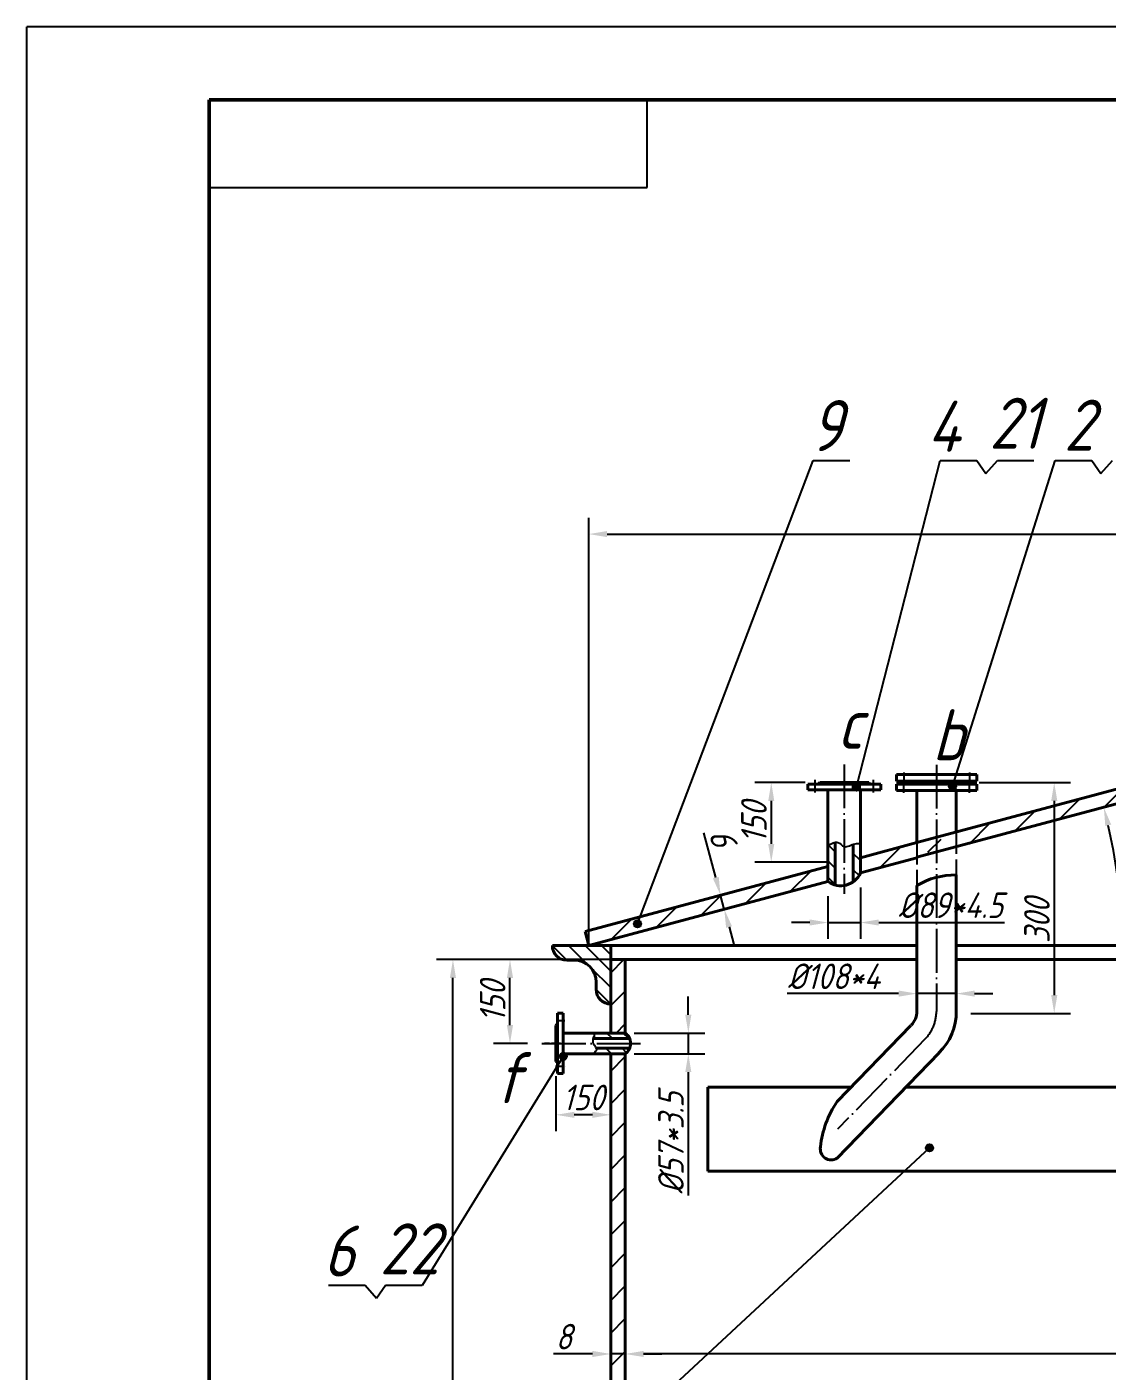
# Model space of a CAD drawing. Header units: millimetres. Extents: x -24031 to -12150, y -76529 to -59709.
# Drawn here: x -24031 to -21070, y -63395 to -59709 of the extents above; entities that cross this region are included whole.
import ezdxf

# ---------------------------------------------------------------- set-up
doc = ezdxf.new("R2010")
doc.units = ezdxf.units.MM
doc.linetypes.add('ACAD_ISO02W100', pattern=[15, 12, -3])
doc.linetypes.add('ACAD_ISO04W100', pattern=[30, 24, -3, 0, -3])
for name, color, linetype in [('标注', 254, 'Continuous'), ('点划线', 1, 'ACAD_ISO04W100'), ('细实线', 253, 'Continuous'), ('虚线', 2, 'ACAD_ISO02W100')]:
    doc.layers.add(name, color=color, linetype=linetype)
doc.layers.add('粗实线', color=4, linetype='Continuous', lineweight=40)
doc.styles.add('GB', font='gbeitc.shx', dxfattribs={"bigfont": 'gbcbig.shx'})
doc.dimstyles.new('GB$0', dxfattribs={"dimscale": 20, "dimtxt": 3.5, "dimasz": 2.5, "dimexe": 2.25, "dimexo": 2, "dimtad": 1, "dimdec": 0, "dimtxsty": 'GB', "dimcen": 2.5, "dimadec": 0, "dimazin": 0, "dimtfac": 1, "dimtdec": 0, "dimtmove": 0, "dimatfit": 3, "dimfxl": 0, "dimarcsym": 0})
doc.dimstyles.new('GB$2', dxfattribs={"dimscale": 20, "dimtxt": 3.5, "dimasz": 2.5, "dimexe": 2.25, "dimexo": 2, "dimtad": 1, "dimdec": 0, "dimtxsty": 'GB', "dimcen": 2.5, "dimadec": 0, "dimazin": 0, "dimtfac": 1, "dimtdec": 0, "dimtmove": 0, "dimatfit": 3, "dimfxl": 0, "dimarcsym": 0})

# ---------------------------------------------------------------- blocks, each defined once
blk = doc.blocks.new('*D1')
at = {"color": 0, "lineweight": -2}
blk.add_arc((-22490.4, -62227.9), 1461.3, 1.9605, 13.0395, dxfattribs=at)
at = {"color": 0}
for points in [[(-21074.8, -61900.2), (-21058.6, -61896.1), (-21078.8, -61849.6)], [(-21021.6, -62177.7), (-21038.2, -62178), (-21029, -62227.9)]]:
    blk.add_solid(points, dxfattribs=at)
at = {"layer": 'Defpoints', "color": 0}
for p in [(-19918.9, -61538.8), (-21051.2, -61974.1), (-21774.4, -62036), (-22430.4, -62227.9), (-17350.4, -62227.9)]:
    blk.add_point(p, dxfattribs=at)
at = {"color": 0, "insert": (-20991.3, -62040.6), "char_height": 70, "attachment_point": 5, "rotation": 277.121, "style": 'GB'}
blk.add_mtext('15°', dxfattribs=at)
blk = doc.blocks.new('*D2')
at = {"color": 0, "lineweight": -2}
for p, q in [((-22142.4, -62041.4), (-22175.4, -61918.3)), ((-22059.3, -62070.9), (-22172.9, -62101.4)), ((-22119.1, -62128.4), (-22129.4, -62089.7)), ((-22048.9, -62109.6), (-22162.5, -62140)), ((-22106.1, -62176.7), (-22093.2, -62225))]:
    blk.add_line(p, q, dxfattribs=at)
at = {"color": 0}
for points in [[(-22134.3, -62039.3), (-22150.4, -62043.6), (-22129.4, -62089.7)], [(-22098.1, -62174.5), (-22114.2, -62178.8), (-22119.1, -62128.4)]]:
    blk.add_solid(points, dxfattribs=at)
at = {"layer": 'Defpoints', "color": 0}
for p in [(-22020.6, -62060.6), (-22010.3, -62099.2), (-22119.1, -62128.4)]:
    blk.add_point(p, dxfattribs=at)
at = {"color": 0, "insert": (-22122.5, -61932.1), "char_height": 70, "attachment_point": 5, "rotation": 285, "style": 'GB'}
blk.add_mtext('6', dxfattribs=at)
blk = doc.blocks.new('*D3')
at = {"color": 0, "lineweight": -2}
for p, q in [((-22390.4, -63307.6), (-22390.4, -63302.6)), ((-17390.4, -63307.6), (-17390.4, -63302.6)), ((-17440.4, -63347.6), (-22340.4, -63347.6))]:
    blk.add_line(p, q, dxfattribs=at)
at = {"color": 0}
for points in [[(-22340.4, -63339.2), (-22340.4, -63355.9), (-22390.4, -63347.6)], [(-17440.4, -63339.2), (-17440.4, -63355.9), (-17390.4, -63347.6)]]:
    blk.add_solid(points, dxfattribs=at)
at = {"layer": 'Defpoints', "color": 0}
for p in [(-22390.4, -63347.6), (-22390.4, -63347.6), (-17390.4, -63347.6)]:
    blk.add_point(p, dxfattribs=at)
at = {"color": 0, "insert": (-19890.4, -63300.1), "char_height": 70, "attachment_point": 5, "style": 'GB'}
blk.add_mtext('%%C5000', dxfattribs=at)
blk = doc.blocks.new('*D5')
at = {"color": 0, "lineweight": -2}
for p, q in [((-22430.4, -62266.4), (-22907.8, -62266.4)), ((-22862.8, -66716.4), (-22862.8, -62316.4)), ((-22570.4, -66766.4), (-22907.8, -66766.4))]:
    blk.add_line(p, q, dxfattribs=at)
at = {"color": 0}
for points in [[(-22871.1, -62316.4), (-22854.5, -62316.4), (-22862.8, -62266.4)], [(-22871.1, -66716.4), (-22854.5, -66716.4), (-22862.8, -66766.4)]]:
    blk.add_solid(points, dxfattribs=at)
at = {"layer": 'Defpoints', "color": 0}
for p in [(-22862.8, -62266.4), (-22390.4, -62266.4), (-22530.4, -66766.4)]:
    blk.add_point(p, dxfattribs=at)
at = {"color": 0, "insert": (-22910.3, -64516.4), "char_height": 70, "attachment_point": 5, "rotation": 90, "style": 'GB'}
blk.add_mtext('4500', dxfattribs=at)
blk = doc.blocks.new('*D7')
at = {"color": 0, "lineweight": -2}
for p, q in [((-22430.4, -62266.4), (-22751.5, -62266.4)), ((-22706.5, -62446), (-22706.5, -62316.4)), ((-22658.8, -62496), (-22751.5, -62496))]:
    blk.add_line(p, q, dxfattribs=at)
at = {"color": 0}
for points in [[(-22714.9, -62316.4), (-22698.2, -62316.4), (-22706.5, -62266.4)], [(-22714.9, -62446), (-22698.2, -62446), (-22706.5, -62496)]]:
    blk.add_solid(points, dxfattribs=at)
at = {"layer": 'Defpoints', "color": 0}
for p in [(-22706.5, -62266.4), (-22390.4, -62266.4), (-22618.8, -62496)]:
    blk.add_point(p, dxfattribs=at)
at = {"color": 0, "insert": (-22754, -62381.2), "char_height": 70, "attachment_point": 5, "rotation": 90, "style": 'GB'}
blk.add_mtext('150', dxfattribs=at)
blk = doc.blocks.new('*D8')
at = {"color": 0, "lineweight": -2}
for p, q in [((-22580.4, -62585.5), (-22580.4, -62736.8)), ((-22480.4, -62691.8), (-22530.4, -62691.8)), ((-22430.4, -62675.9), (-22430.4, -62736.8))]:
    blk.add_line(p, q, dxfattribs=at)
at = {"color": 0}
for points in [[(-22530.4, -62683.5), (-22530.4, -62700.2), (-22580.4, -62691.8)], [(-22480.4, -62683.5), (-22480.4, -62700.2), (-22430.4, -62691.8)]]:
    blk.add_solid(points, dxfattribs=at)
at = {"layer": 'Defpoints', "color": 0}
for p in [(-22580.4, -62545.5), (-22430.4, -62635.9), (-22580.4, -62691.8)]:
    blk.add_point(p, dxfattribs=at)
at = {"color": 0, "insert": (-22505.4, -62644.3), "char_height": 70, "attachment_point": 5, "style": 'GB'}
blk.add_mtext('150', dxfattribs=at)
blk = doc.blocks.new('*D12')
at = {"color": 0, "lineweight": -2}
for p, q in [((-22217.7, -62417.5), (-22217.7, -62367.5)), ((-22366.3, -62467.5), (-22172.7, -62467.5)), ((-22217.7, -62467.5), (-22217.7, -62524.5)), ((-22366.3, -62524.5), (-22172.7, -62524.5)), ((-22217.7, -62574.5), (-22217.7, -62913.4))]:
    blk.add_line(p, q, dxfattribs=at)
at = {"color": 0}
for points in [[(-22226.1, -62417.5), (-22209.4, -62417.5), (-22217.7, -62467.5)], [(-22226.1, -62574.5), (-22209.4, -62574.5), (-22217.7, -62524.5)]]:
    blk.add_solid(points, dxfattribs=at)
at = {"layer": 'Defpoints', "color": 0}
for p in [(-22406.3, -62467.5), (-22406.3, -62524.5), (-22217.7, -62524.5)]:
    blk.add_point(p, dxfattribs=at)
at = {"color": 0, "insert": (-22265.2, -62768.9), "char_height": 70, "attachment_point": 5, "rotation": 90, "style": 'GB'}
blk.add_mtext('%%C57*3.5', dxfattribs=at)
blk = doc.blocks.new('*D13')
at = {"color": 0, "lineweight": -2}
for p, q in [((-21897.4, -61781), (-22035.4, -61781)), ((-21990.4, -61831), (-21990.4, -61949)), ((-21830.4, -61999), (-22035.4, -61999))]:
    blk.add_line(p, q, dxfattribs=at)
at = {"color": 0}
for points in [[(-21998.7, -61831), (-21982.1, -61831), (-21990.4, -61781)], [(-21998.7, -61949), (-21982.1, -61949), (-21990.4, -61999)]]:
    blk.add_solid(points, dxfattribs=at)
at = {"layer": 'Defpoints', "color": 0}
for p in [(-21857.4, -61781), (-21990.4, -61999), (-21790.4, -61999)]:
    blk.add_point(p, dxfattribs=at)
at = {"color": 0, "insert": (-22037.9, -61890), "char_height": 70, "attachment_point": 5, "rotation": 90, "style": 'GB'}
blk.add_mtext('150', dxfattribs=at)
blk = doc.blocks.new('*D14')
at = {"color": 0, "lineweight": -2}
for p, q in [((-21591.2, -62319.5), (-21591.2, -62314.5)), ((-21483.2, -62319.5), (-21483.2, -62314.5)), ((-21641.2, -62359.5), (-21946.6, -62359.5)), ((-21483.2, -62359.5), (-21591.2, -62359.5)), ((-21433.2, -62359.5), (-21383.2, -62359.5))]:
    blk.add_line(p, q, dxfattribs=at)
at = {"color": 0}
for points in [[(-21641.2, -62351.1), (-21641.2, -62367.8), (-21591.2, -62359.5)], [(-21433.2, -62351.1), (-21433.2, -62367.8), (-21483.2, -62359.5)]]:
    blk.add_solid(points, dxfattribs=at)
at = {"layer": 'Defpoints', "color": 0}
for p in [(-21591.2, -62359.5), (-21483.2, -62359.5), (-21483.2, -62359.5)]:
    blk.add_point(p, dxfattribs=at)
at = {"color": 0, "insert": (-21818.9, -62312), "char_height": 70, "attachment_point": 5, "style": 'GB'}
blk.add_mtext('%%C108*4', dxfattribs=at)
blk = doc.blocks.new('*D29')
at = {"color": 0, "lineweight": -2}
for p, q in [((-21745.9, -62068.4), (-21745.9, -62209.6)), ((-21834.9, -62092.2), (-21834.9, -62209.6)), ((-21884.9, -62164.6), (-21934.9, -62164.6)), ((-21834.9, -62164.6), (-21745.9, -62164.6)), ((-21695.9, -62164.6), (-21351.1, -62164.6))]:
    blk.add_line(p, q, dxfattribs=at)
at = {"color": 0}
for points in [[(-21884.9, -62156.2), (-21884.9, -62172.9), (-21834.9, -62164.6)], [(-21695.9, -62156.2), (-21695.9, -62172.9), (-21745.9, -62164.6)]]:
    blk.add_solid(points, dxfattribs=at)
at = {"layer": 'Defpoints', "color": 0}
for p in [(-21745.9, -62028.4), (-21834.9, -62052.2), (-21745.9, -62164.6)]:
    blk.add_point(p, dxfattribs=at)
at = {"color": 0, "insert": (-21498.5, -62117.1), "char_height": 70, "attachment_point": 5, "style": 'GB'}
blk.add_mtext('%%C89*4.5', dxfattribs=at)
blk = doc.blocks.new('*D44')
at = {"color": 0, "lineweight": -2}
for p, q in [((-22430.4, -63307.6), (-22430.4, -63302.6)), ((-22390.4, -63307.6), (-22390.4, -63302.6)), ((-22480.4, -63347.6), (-22587.5, -63347.6)), ((-22390.4, -63347.6), (-22430.4, -63347.6)), ((-22340.4, -63347.6), (-22290.4, -63347.6))]:
    blk.add_line(p, q, dxfattribs=at)
at = {"color": 0}
for points in [[(-22480.4, -63339.2), (-22480.4, -63355.9), (-22430.4, -63347.6)], [(-22340.4, -63339.2), (-22340.4, -63355.9), (-22390.4, -63347.6)]]:
    blk.add_solid(points, dxfattribs=at)
at = {"layer": 'Defpoints', "color": 0}
for p in [(-22430.4, -63347.6), (-22430.4, -63347.6), (-22390.4, -63347.6)]:
    blk.add_point(p, dxfattribs=at)
at = {"color": 0, "insert": (-22558.9, -63300.1), "char_height": 70, "attachment_point": 5, "style": 'GB'}
blk.add_mtext('8', dxfattribs=at)
blk = doc.blocks.new('*D113')
at = {"color": 0, "lineweight": -2}
for p, q in [((-21420.2, -61781), (-21169.8, -61781)), ((-21214.8, -61831), (-21214.8, -62363.6)), ((-21443.3, -62413.6), (-21169.8, -62413.6))]:
    blk.add_line(p, q, dxfattribs=at)
at = {"color": 0}
for points in [[(-21223.1, -61831), (-21206.4, -61831), (-21214.8, -61781)], [(-21223.1, -62363.6), (-21206.4, -62363.6), (-21214.8, -62413.6)]]:
    blk.add_solid(points, dxfattribs=at)
at = {"layer": 'Defpoints', "color": 0}
for p in [(-21460.2, -61781), (-21483.3, -62413.6), (-21214.8, -62413.6)]:
    blk.add_point(p, dxfattribs=at)
at = {"color": 0, "insert": (-21262.3, -62159.2), "char_height": 70, "attachment_point": 5, "rotation": 90, "style": 'GB'}
blk.add_mtext('300', dxfattribs=at)

msp = doc.modelspace()

# ---------------------------------------------------------------- hatches: boundary and pattern name
h = msp.add_hatch()
h.set_pattern_fill('ANSI31', color=256, scale=20, style=0)
h.paths.add_polyline_path([(-17473.3, -62137.4, 0.057897), (-17494, -62173.3), (-17290.4, -62227.9), (-17280, -62189.2)])
h.paths.add_polyline_path([(-18244.3, -61972.2), (-18244.3, -61930.8), (-18934.1, -61746), (-18934.1, -61787.4)])
h.paths.add_polyline_path([(-18244.3, -61930.8), (-18244.3, -61972.2), (-17494, -62173.3, -0.057897), (-17473.3, -62137.4)])
h.paths.add_polyline_path([(-22349.8, -62148.8), (-22353.7, -62159, -0.311637), (-22347.2, -62168.3, -1), (-22367.2, -62168.3, -0.524812), (-22353.7, -62159), (-22349.8, -62148.8), (-22490.4, -62186.4), (-22490.4, -62227.9), (-21834.9, -62052.2), (-21834.9, -62010.8)])
h.paths.add_polyline_path([(-21388.6, -61918.7), (-21388.6, -61793.3), (-21283.6, -61793.3), (-21283.6, -61918.7)], flags=24)
edge = h.paths.add_edge_path()
edge.add_arc((-21486.8, -62160.7), 202.7, 88.9942, 121.0058)
edge.add_line((-21591.2, -61986.9), (-21745.9, -62028.4))
edge.add_line((-21745.9, -62028.4), (-21745.9, -61987))
edge.add_line((-21745.9, -61987), (-21591.2, -61945.5))
edge.add_arc((-21584.2, -61755.8), 189.9, 267.8765, 302.1235)
edge.add_line((-21483.2, -61916.6), (-20846.8, -61746.1))
edge.add_line((-20846.8, -61746.1), (-20846.8, -61787.5))
edge.add_line((-20846.8, -61787.5), (-21483.2, -61958))
h.paths.add_polyline_path([(-19845.9, -61501.7), (-19845.9, -61543.1), (-18934.1, -61787.4), (-18934.1, -61746)])
h.paths.add_polyline_path([(-19934.9, -61543.1), (-19934.9, -61501.7), (-20846.8, -61746.1), (-20846.8, -61787.5)])
h = msp.add_hatch()
h.set_pattern_fill('ANSI31', color=256, scale=10, angle=90, style=0)
edge = h.paths.add_edge_path()
edge.add_arc((-22410.9, -62496), 35.1, 22.6295, 54.3205)
edge.add_line((-22390.4, -62467.5), (-22473.1, -62467.5))
edge.add_spline(control_points=[(-22473.1, -62467.5), (-22475, -62472), (-22477.1, -62476.9), (-22478.5, -62482), (-22478.6, -62482.5)], knot_values=[0, 0, 0, 0, 14.668808, 15.952617, 15.952617, 15.952617, 15.952617], degree=3, periodic=0)
edge.add_line((-22478.6, -62482.5), (-22378.5, -62482.5))
edge = h.paths.add_edge_path()
edge.add_spline(control_points=[(-22469.8, -62509.5), (-22469, -62511.4), (-22468.6, -62515.3), (-22475.2, -62519.4), (-22474.7, -62523.3), (-22474.6, -62524.5)], knot_values=[43.540958, 43.540958, 43.540958, 43.540958, 50.116487, 57.842226, 61.342226, 61.342226, 61.342226, 61.342226], degree=3, periodic=0)
edge.add_line((-22474.6, -62524.5), (-22390.4, -62524.5))
edge.add_arc((-22410.9, -62496), 35.1, 305.6795, 337.3705)
edge.add_line((-22378.5, -62509.5), (-22469.8, -62509.5))
edge = h.paths.add_edge_path()
edge.add_spline(control_points=[(-21814.9, -61944.3), (-21821.3, -61945.3), (-21828.1, -61949.9), (-21834.9, -61954.5)], knot_values=[0, 0, 0, 0, 20.811091, 20.811091, 20.811091, 20.811091], degree=3, periodic=0)
edge.add_line((-21834.9, -61954.5), (-21834.9, -62052.2))
edge.add_arc((-21799.8, -62005.3), 58.6, 233.1941, 255.0534)
edge.add_line((-21814.9, -62061.9), (-21814.9, -61944.3))
edge = h.paths.add_edge_path()
edge.add_arc((-21799.8, -62005.3), 58.6, 305.3092, 336.8059)
edge.add_line((-21745.9, -62028.4), (-21745.9, -61948.6))
edge.add_spline(control_points=[(-21745.9, -61948.6), (-21750.8, -61948.1), (-21757.5, -61947.5), (-21764.2, -61949.5), (-21765.9, -61950.1)], knot_values=[74.921412, 74.921412, 74.921412, 74.921412, 89.800309, 94.88325, 94.88325, 94.88325, 94.88325], degree=3, periodic=0)
edge.add_line((-21765.9, -61950.1), (-21765.9, -62053.1))
h = msp.add_hatch()
h.set_pattern_fill('ANSI31', color=256, scale=10, angle=90, style=0)
h.paths.add_polyline_path([(-22590.4, -62227.9, 0.414214), (-22550.4, -62267.9), (-22530.4, -62267.9, -0.414201), (-22470.4, -62327.9), (-22470.4, -62347.9, 0.414187), (-22430.4, -62387.9), (-22430.4, -62347.9), (-22430.4, -62347.9), (-22430.4, -62227.9)])
h.paths.add_polyline_path([(-17250.4, -62267.9), (-17230.4, -62267.9, 0.414214), (-17190.4, -62227.9), (-17350.4, -62227.9), (-17350.4, -62347.9), (-17350.4, -62347.9), (-17350.4, -62387.9, 0.414187), (-17310.4, -62347.9), (-17310.4, -62339.5), (-17317.8, -62334.6, -0.743774), (-17336.2, -62329.1, -1), (-17316.2, -62329.1, -0.146938), (-17317.8, -62334.6), (-17310.4, -62339.5), (-17310.4, -62327.9, -0.414201)])
h = msp.add_hatch()
h.set_pattern_fill('ANSI31', color=256, scale=20, style=0)
h.paths.add_polyline_path([(-22430.4, -66657.9), (-22390.4, -66657.9), (-22390.4, -62524.5), (-22430.4, -62524.5)])
h.paths.add_polyline_path([(-22390.4, -66714.9), (-22430.4, -66714.9), (-22430.4, -66766.4), (-22390.4, -66766.4)])
h.paths.add_polyline_path([(-22390.4, -66702.4), (-22430.4, -66702.4), (-22430.4, -66766.4), (-22390.4, -66766.4)])
h.paths.add_polyline_path([(-22390.4, -66702.4), (-22430.4, -66702.4), (-22430.4, -66766.4), (-22390.4, -66766.4)])
h.paths.add_polyline_path([(-22390.4, -66702.4), (-22430.4, -66702.4), (-22430.4, -66766.4), (-22390.4, -66766.4)])
at = {"layer": '细实线'}
for points in [[(-21747.2, -61793.3, -1), (-21767.2, -61793.3, -1)], [(-21483.4, -61791.7, -1), (-21503.4, -61791.7, -1)], [(-22347.2, -62168.3, -1), (-22367.2, -62168.3, -1)], [(-22570.3, -62528.9, -1), (-22550.3, -62528.9, -1)], [(-21566.7, -62782.6, -1), (-21546.7, -62782.6, -1)]]:
    msp.add_hatch(color=256, dxfattribs=at).paths.add_polyline_path(points)

# ---------------------------------------------------------------- linework, layer by layer
at = {"lineweight": -3}
for p, q in [((-24030.6, -76528.8), (-24030.6, -59708.8)), ((-12150.6, -59708.8), (-24030.6, -59708.8)), ((-22330.6, -60148.8), (-22330.6, -59908.8)), ((-23530.6, -60148.8), (-22330.6, -60148.8))]:
    msp.add_line(p, q, dxfattribs=at)
at = {"lineweight": 50}
for p in [(-23530.6, -76328.8), (-12350.6, -59908.8)]:
    msp.add_line(p, (-23530.6, -59908.8), dxfattribs=at)
for p, q in [((-21427.1, -60897.6), (-21402.2, -60933.3)), ((-21402.2, -60933.3), (-21370.7, -60897.6)), ((-21111.9, -60897.6), (-21087, -60933.3)), ((-21087, -60933.3), (-21055.5, -60897.6)), ((-22490.4, -62227.9), (-22490.4, -61054.5)), ((-22440.4, -61099.5), (-19722.2, -61099.5)), ((-22430.4, -62302.7), (-22394.1, -62266.4)), ((-22430.4, -62392.5), (-22390.4, -62352.5)), ((-22415.5, -62467.5), (-22390.4, -62442.3)), ((-23072.4, -63195.4), (-23103.8, -63159.8)), ((-23047.5, -63159.8), (-23072.4, -63195.4))]:
    msp.add_line(p, q)
msp.add_solid([(-22440.4, -61091.2), (-22440.4, -61107.9), (-22490.4, -61099.5)])
at = {"layer": '点划线', "ltscale": 5}
for p, q in [((-21790.4, -61731.2), (-21790.4, -62085.5)), ((-21537.2, -61731.8), (-21537.8, -62408.3)), ((-21870.4, -61808.5), (-21870.4, -61773.2)), ((-21710.4, -61808.5), (-21710.4, -61773.2)), ((-21627.2, -61753.1), (-21627.2, -61783.3)), ((-21447.2, -61753.1), (-21447.2, -61783.3)), ((-21627.2, -61809), (-21627.2, -61778.8)), ((-21447.2, -61809), (-21447.2, -61778.8)), ((-22618.8, -62496), (-22336.5, -62496)), ((-21569.4, -62484.7), (-21808.4, -62731.4))]:
    msp.add_line(p, q, dxfattribs=at)
at = {"layer": '点划线'}
for p, q in [((-22580, -62433.5), (-22555.2, -62433.5)), ((-22568.4, -62496), (-22611.5, -62496)), ((-22592.4, -62496), (-22549.3, -62496)), ((-22581.9, -62558.5), (-22554.6, -62558.5))]:
    msp.add_line(p, q, dxfattribs=at)
at = {"layer": '点划线', "ltscale": 5}
msp.add_arc((-21645.8, -62408.3), 108, 315, 0, dxfattribs=at)
at = {"layer": '粗实线'}
for p, q in [((-21591.2, -61945.5), (-19934.9, -61501.7)), ((-21591.2, -61985.5), (-19934.9, -61543.1)), ((-21427.2, -61759), (-21647.2, -61759)), ((-21647.2, -61759), (-21647.2, -61777)), ((-21427.2, -61759), (-21427.2, -61777)), ((-21890.4, -61785), (-21861.4, -61785)), ((-21890.4, -61801), (-21890.4, -61785)), ((-21890.4, -61801), (-21690.4, -61801)), ((-21861.4, -61785), (-21857.4, -61781)), ((-21861.4, -61785), (-21719.4, -61785)), ((-21857.4, -61781), (-21723.4, -61781)), ((-21834.9, -61801), (-21834.9, -62052.2)), ((-21834.9, -61801), (-21745.9, -61801)), ((-21745.9, -61801), (-21745.9, -62028.4)), ((-21719.4, -61785), (-21723.4, -61781)), ((-21719.4, -61785), (-21690.4, -61785)), ((-21690.4, -61801), (-21690.4, -61785)), ((-21618.2, -61777), (-21647.2, -61777)), ((-21618.2, -61785), (-21647.2, -61785)), ((-21647.2, -61803), (-21647.2, -61785)), ((-21427.2, -61803), (-21647.2, -61803)), ((-21614.2, -61781), (-21618.2, -61777)), ((-21456.2, -61777), (-21618.2, -61777)), ((-21614.2, -61781), (-21618.2, -61785)), ((-21456.2, -61785), (-21618.2, -61785)), ((-21460.2, -61781), (-21614.2, -61781)), ((-21460.2, -61781), (-21614.2, -61781)), ((-21483.2, -61781), (-21591.2, -61781)), ((-21483.2, -61781), (-21591.2, -61781)), ((-21591.2, -61945.5), (-21591.2, -61803)), ((-21483.2, -61916.6), (-21483.2, -61803)), ((-21456.2, -61777), (-21460.2, -61781)), ((-21456.2, -61785), (-21460.2, -61781)), ((-21427.2, -61777), (-21456.2, -61777)), ((-21427.2, -61785), (-21456.2, -61785)), ((-21427.2, -61803), (-21427.2, -61785)), ((-21814.9, -61944.3), (-21814.9, -62061.9)), ((-21765.9, -61950.1), (-21765.9, -62053.1)), ((-21745.9, -61987), (-21591.2, -61945.5)), ((-21745.9, -62028.4), (-21591.2, -61986.9)), ((-22500.7, -62189.2), (-21834.9, -62010.8)), ((-22490.4, -62227.9), (-21834.9, -62052.2)), ((-21591.2, -62063.1), (-21591.2, -62407.7)), ((-21483.2, -62034.2), (-21483.2, -62407.7)), ((-22500.7, -62189.2), (-22490.4, -62227.9)), ((-22430.4, -62227.9), (-22590.4, -62227.9)), ((-22590.4, -62227.9), (-22590.4, -62227.9)), ((-22550.4, -62227.9), (-22560.4, -62227.9)), ((-22430.4, -62227.9), (-22550.4, -62227.9)), ((-22430.4, -62227.9), (-22550.4, -62227.9)), ((-22430.4, -62227.9), (-22430.4, -62347.9)), ((-22430.4, -62227.9), (-22430.4, -62387.9)), ((-22430.4, -62227.9), (-21591.2, -62227.9)), ((-21483.2, -62227.9), (-20884.8, -62227.9)), ((-22530.4, -62267.9), (-22550.4, -62267.9)), ((-22430.4, -62266.4), (-21591.2, -62266.4)), ((-22430.4, -62266.4), (-22430.4, -62467.5)), ((-22390.4, -62266.4), (-22390.4, -62467.5)), ((-21483.2, -62266.4), (-20884.8, -62266.4)), ((-22470.4, -62327.9), (-22470.4, -62347.9)), ((-22430.4, -62387.9), (-22430.4, -62387.9)), ((-22430.4, -62387.9), (-22430.4, -62387.9)), ((-22576.4, -62413.5), (-22576.4, -62442.5)), ((-22576.4, -62413.5), (-22560.4, -62413.5)), ((-22560.4, -62413.5), (-22560.4, -62578.5)), ((-22576.4, -62442.5), (-22580.4, -62446.5)), ((-22580.4, -62446.5), (-22580.4, -62545.5)), ((-22580.4, -62446.5), (-22580.4, -62545.5)), ((-22576.4, -62442.5), (-22576.4, -62549.5)), ((-22560.4, -62467.5), (-22390.4, -62467.5)), ((-22560.4, -62467.5), (-22560.4, -62524.5)), ((-21608.2, -62447.1), (-21809.9, -62655.3)), ((-22478.6, -62482.5), (-22378.5, -62482.5)), ((-22469.8, -62509.5), (-22378.5, -62509.5)), ((-22576.4, -62549.5), (-22580.4, -62545.5)), ((-22560.4, -62524.5), (-22390.4, -62524.5)), ((-22430.4, -62524.5), (-22430.4, -66431.4)), ((-22390.4, -62524.5), (-22390.4, -66431.4)), ((-21530.6, -62522.3), (-21809.9, -62810.6)), ((-22576.4, -62549.5), (-22576.4, -62578.5)), ((-22576.4, -62578.5), (-22560.4, -62578.5)), ((-22164, -62846.4), (-22164, -62616.4)), ((-22164, -62616.4), (-21772.2, -62616.4)), ((-21621.8, -62616.4), (-21010.2, -62616.4)), ((-22164, -62846.4), (-17612.8, -62846.4))]:
    msp.add_line(p, q, dxfattribs=at)
msp.add_lwpolyline([(-21761.4, -61781), (-21790.4, -61781)], dxfattribs=at)
for centre, radius, start, end in [((-21799.8, -62005.3), 58.6, 233.1941, 336.8059), ((-21486.8, -62236.9), 202.7, 88.9942, 121.0058), ((-22550.4, -62227.9), 40, 180, 270), ((-22530.4, -62327.9), 60, 0.0026, 90), ((-22430.4, -62347.9), 40, 180.0026, 270.0026), ((-21645.2, -62407.7), 54, 315, 0), ((-21645.2, -62407.7), 162, 315, 0), ((-22410.9, -62496), 35.1, 305.6795, 54.3205), ((-21587.3, -62807.4), 269.5, 145.6508, 174.1767), ((-21826.3, -62785.8), 29.7, 168.8701, 303.5467)]:
    msp.add_arc(centre, radius, start, end, dxfattribs=at)
at = {"layer": '细实线'}
for p, q in [((-22357.2, -62168.3), (-21875.4, -60897.6)), ((-21875.4, -60897.6), (-21775.4, -60897.6)), ((-21757.2, -61793.3), (-21527.1, -60897.6)), ((-21527.1, -60897.6), (-21427.1, -60897.6)), ((-21493.4, -61791.7), (-21211.9, -60897.6)), ((-21370.7, -60897.6), (-21270.7, -60897.6)), ((-21211.9, -60897.6), (-21111.9, -60897.6)), ((-22560.4, -62531.7), (-22947.5, -63159.8)), ((-21556.7, -62782.6), (-23075.5, -64193.5)), ((-23103.8, -63159.8), (-23203.8, -63159.8)), ((-22947.5, -63159.8), (-23047.5, -63159.8))]:
    msp.add_line(p, q, dxfattribs=at)
for centre in [(-21757.2, -61793.3), (-21493.4, -61791.7), (-22357.2, -62168.3), (-22560.4, -62531.7), (-21556.7, -62782.6)]:
    msp.add_circle(centre, 10, dxfattribs=at)
for points in [[(-21834.9, -61954.5), (-21807.8, -61944.9), (-21790.4, -61956.1), (-21760.8, -61948.6), (-21745.9, -61948.6)], [(-22473.1, -62467.5), (-22478.2, -62481.2), (-22478.2, -62496), (-22469.8, -62514.9), (-22474.6, -62521), (-22474.6, -62524.5)]]:
    msp.add_spline(points, degree=3, dxfattribs=at)
at = {"layer": '虚线', "ltscale": 5}
for p, q in [((-21483.2, -61916.6), (-21483.2, -62034.2)), ((-21591.2, -61945.5), (-21591.2, -62063.1))]:
    msp.add_line(p, q, dxfattribs=at)

# ---------------------------------------------------------------- texts
at = {"layer": '标注', "char_height": 140, "style": 'GB'}
for s, insert, width, attachment_point in [('9', (-21796.3, -60732), 192.001, 3), ('4', (-21473.5, -60733.8), 192.001, 3), ('21', (-21251.8, -60725.6), 192.001, 3), ('2', (-21107, -60730.9), 192.001, 3), ('c', (-21810.4, -61618.3), 1454.525, 4), ('b', (-21549.3, -61649.9), 1454.525, 4), ('f', (-22748.6, -62590.2), 1454.525, 4), ('22', (-23063.6, -63129.4), 192.001, 7), ('6', (-23218.7, -62995.2), 192.001, 1)]:
    msp.add_mtext(s, dxfattribs=dict(at, insert=insert, width=width, attachment_point=attachment_point))

# ---------------------------------------------------------------- dimensions: what is measured, and where the dimension line sits
dim = msp.add_angular_dim_2l(base=(-21051.2, -61974.1), line1=((-22430.4, -62227.9), (-17350.4, -62227.9)), line2=((-21774.4, -62036), (-19918.9, -61538.8)), dimstyle='GB$2')
dim.commit()
dim.dimension.update_dxf_attribs({"geometry": '*D1', "text_midpoint": (-21040.3, -62046.7), "dimtype": 162})
for base, p1, p2, angle, text, picture, middle, dimtype in [((-21990.4, -61999), (-21857.4, -61781), (-21790.4, -61999), 90, '150', '*D13', (-21990.4, -61890), 160), ((-21214.8, -62413.6), (-21460.2, -61781), (-21483.3, -62413.6), 90, '300', '*D113', (-21214.8, -62159.2), 160), ((-22119.1, -62128.4), (-22020.6, -62060.6), (-22010.3, -62099.2), 285, '6', '*D2', (-22168.4, -61944.4), 161), ((-22706.5, -62266.4), (-22618.8, -62496), (-22390.4, -62266.4), 90, '150', '*D7', (-22706.5, -62381.2), 160), ((-22217.7, -62524.5), (-22406.3, -62467.5), (-22406.3, -62524.5), 90, '%%C57*3.5', '*D12', (-22217.7, -62768.9), 160)]:
    dim = msp.add_linear_dim(base=base, p1=p1, p2=p2, angle=angle, text=text, dimstyle='GB$0')
    dim.commit()
    dim.dimension.update_dxf_attribs({"geometry": picture, "text_midpoint": middle, "dimtype": dimtype})
for base, p1, p2, text, picture, middle in [((-21745.9, -62164.6), (-21834.9, -62052.2), (-21745.9, -62028.4), '%%C89*4.5', '*D29', (-21498.5, -62117.1)), ((-22430.4, -63347.6), (-22390.4, -63347.6), (-22430.4, -63347.6), '8', '*D44', (-22558.9, -63300.1)), ((-22390.4, -63347.6), (-17390.4, -63347.6), (-22390.4, -63347.6), '%%C5000', '*D3', (-19890.4, -63300.1))]:
    dim = msp.add_linear_dim(base=base, p1=p1, p2=p2, text=text, dimstyle='GB$0')
    dim.commit()
    dim.dimension.update_dxf_attribs({"geometry": picture, "text_midpoint": middle})
dim = msp.add_linear_dim(base=(-22862.8, -62266.4), p1=(-22530.4, -66766.4), p2=(-22390.4, -62266.4), angle=90, dimstyle='GB$0')
dim.commit()
dim.dimension.update_dxf_attribs({"geometry": '*D5', "text_midpoint": (-22862.8, -64516.4), "dimtype": 160})
dim = msp.add_linear_dim(base=(-21483.2, -62359.5), p1=(-21591.2, -62359.5), p2=(-21483.2, -62359.5), text='%%C108*4', dimstyle='GB$0')
dim.commit()
dim.dimension.update_dxf_attribs({"geometry": '*D14', "text_midpoint": (-21818.9, -62359.5), "dimtype": 160})
dim = msp.add_linear_dim(base=(-22580.4, -62691.8), p1=(-22430.4, -62635.9), p2=(-22580.4, -62545.5), angle=180, dimstyle='GB$0')
dim.commit()
dim.dimension.update_dxf_attribs({"geometry": '*D8', "text_midpoint": (-22505.4, -62644.3)})

doc.saveas('drawing.dxf')
